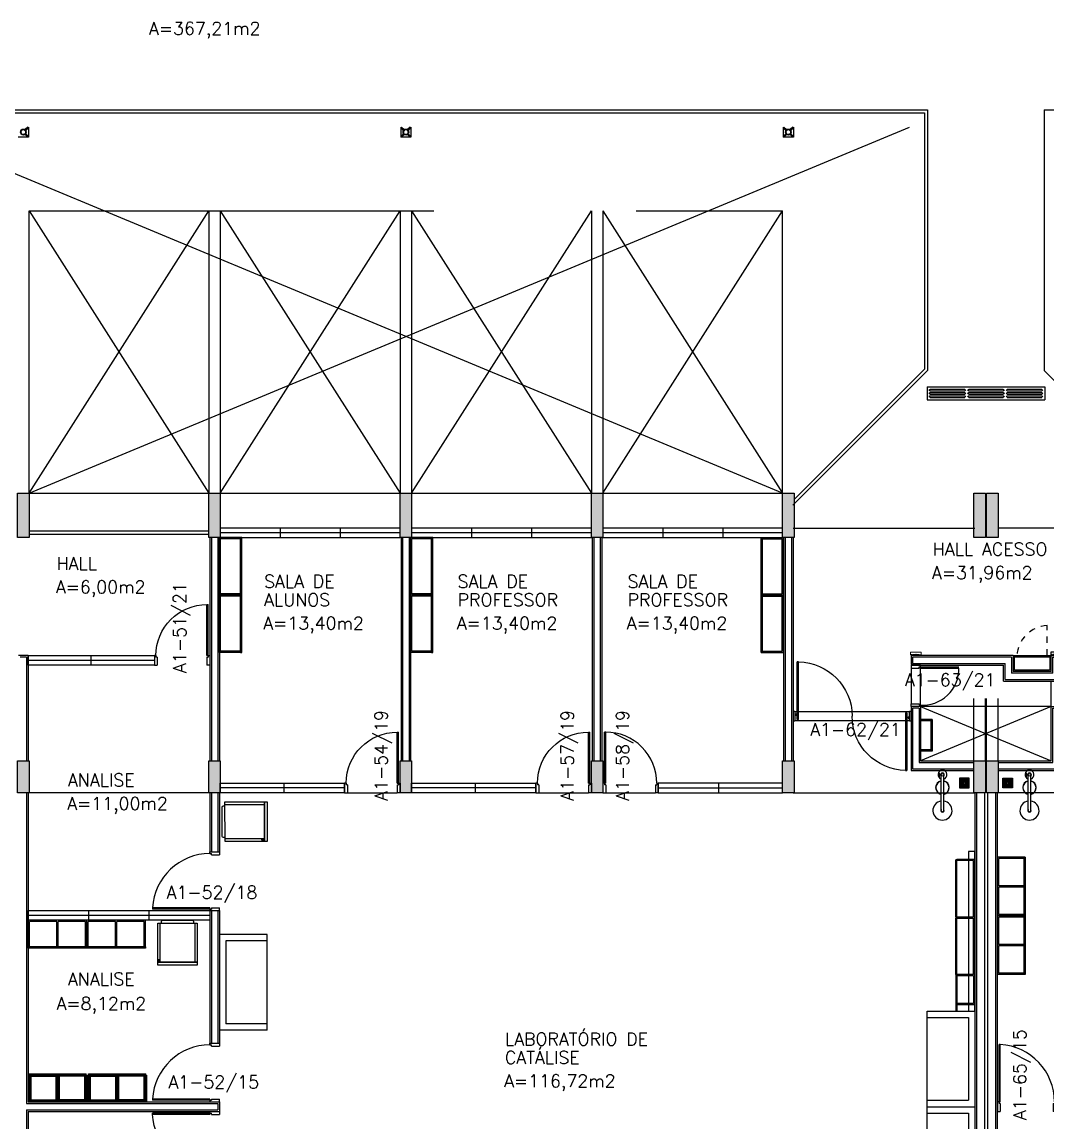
# Model space of a CAD drawing. Header units: inches. Extents: x -15 to 119, y -6 to 56.
# Drawn here: x 47.98 to 64.06, y 7.61 to 24.86 of the extents above; entities that cross this region are included whole.
import ezdxf

# ---------------------------------------------------------------- set-up
doc = ezdxf.new("R2010")
doc.units = ezdxf.units.IN
doc.header["$MEASUREMENT"] = 0
doc.header["$PDMODE"] = 1
doc.linetypes.add('HIDDEN', pattern=[9.525, 6.35, -3.175])
doc.linetypes.add('HIDDEN2', pattern=[4.7625, 3.175, -1.5875])
doc.layers.get('0').update_dxf_attribs({"linetype": 'CONTINUOUS'})
for name, color, linetype in [('A-WC', 2, 'CONTINUOUS'), ('ar-alv', 2, 'CONTINUOUS'), ('ar-armario180', 1, 'CONTINUOUS'), ('ar-armarioproj', 1, 'HIDDEN'), ('ar-cap', 2, 'CONTINUOUS'), ('ar-castelo', 2, 'CONTINUOUS'), ('ar-copa', 1, 'CONTINUOUS'), ('ar-corrimao', 2, 'CONTINUOUS'), ('ar-esq', 2, 'CONTINUOUS'), ('ar-estc', 3, 'CONTINUOUS'), ('ar-estc-b', 253, 'CONTINUOUS'), ('ar-grelha', 253, 'CONTINUOUS'), ('AR-LAY-OUT-EQUIPAMENTOS', 221, 'CONTINUOUS'), ('ar-porta', 1, 'CONTINUOUS'), ('ar-proj', 1, 'HIDDEN'), ('ar-reboco', 2, 'CONTINUOUS'), ('ar-shaft', 2, 'CONTINUOUS'), ('ar-tirante', 3, 'CONTINUOUS'), ('AR-VISTA', 2, 'CONTINUOUS'), ('ar-wc', 2, 'CONTINUOUS'), ('ar-xis', 1, 'CONTINUOUS'), ('armario piso-teto', 2, 'CONTINUOUS'), ('armario-proj', 1, 'HIDDEN2'), ('armariop-t01', 1, 'CONTINUOUS'), ('cap01', 2, 'CONTINUOUS'), ('cap02', 1, 'CONTINUOUS'), ('cong', 7, 'CONTINUOUS'), ('COZ1', 1, 'CONTINUOUS'), ('COZ2', 1, 'CONTINUOUS'), ('DET-PIVO', 2, 'CONTINUOUS'), ('ENDEREÇO', 2, 'CONTINUOUS'), ('esq-01', 3, 'CONTINUOUS'), ('esq-02', 2, 'CONTINUOUS'), ('esq4', 1, 'CONTINUOUS'), ('estc-01', 3, 'CONTINUOUS'), ('h-estc', 8, 'CONTINUOUS'), ('proj', 1, 'HIDDEN'), ('PROJ-MARCO', 1, 'HIDDEN'), ('ptm', 2, 'CONTINUOUS'), ('ptm1', 1, 'CONTINUOUS'), ('ralo', 1, 'HIDDEN2'), ('shaft1', 2, 'CONTINUOUS'), ('VIGAS', 2, 'CONTINUOUS')]:
    doc.layers.add(name, color=color, linetype=linetype)
doc.styles.add('UNB-100', font='simplex.shx', dxfattribs={"height": 0.2})

# ---------------------------------------------------------------- blocks, each defined once
blk = doc.blocks.new('plr01-01p')
at = {"layer": 'h-estc'}
blk.add_hatch(color=256, dxfattribs=at).paths.add_polyline_path([(0.09, 0.075), (-0.09, 0.075), (-0.09, -0.625), (0.09, -0.625)])
at = {"layer": 'cong'}
blk.add_point((0, 0), dxfattribs=at)
at = {"layer": 'estc-01'}
blk.add_lwpolyline([(-0.09, 0.075), (-0.09, -0.625), (0.09, -0.625), (0.09, 0.075)], close=True, dxfattribs=at)
blk = doc.blocks.new('plr02-01p')
at = {"layer": 'h-estc'}
blk.add_hatch(color=256, dxfattribs=at).paths.add_polyline_path([(0.09, 0.075), (-0.09, 0.075), (-0.09, -0.425), (0.09, -0.425)])
at = {"layer": 'estc-01'}
blk.add_lwpolyline([(-0.09, 0.075), (-0.09, -0.425), (0.09, -0.425), (0.09, 0.075)], close=True, dxfattribs=at)
blk = doc.blocks.new('esq15-01p')
at = {"layer": 'cong'}
blk.add_point((0, 0), dxfattribs=at)
at = {"layer": 'esq-01', "color": 1}
for p, q in [((2.91, 0), (0.09, 0)), ((1.03, -0.075), (1.03, 0.075)), ((1.97, -0.075), (1.97, 0.075))]:
    blk.add_line(p, q, dxfattribs=at)
at = {"layer": 'esq-02'}
blk.add_lwpolyline([(2.91, -0.075), (0.09, -0.075), (0.09, 0.075), (2.91, 0.075)], close=True, dxfattribs=at)
blk = doc.blocks.new('pm-90-01p')
at = {"layer": 'cong'}
blk.add_point((0, 0), dxfattribs=at)
at = {"layer": 'ptm'}
for p, q in [((0.105, 0.075), (0.105, 0.975)), ((0.125, 0.975), (0.105, 0.975)), ((0.125, 0.075), (0.125, 0.975)), ((0.105, 0.075), (0.08, 0.075)), ((0.08, 0.075), (0.08, -0.075)), ((0.125, 0.075), (0.105, 0.075)), ((0.125, 0.075), (0.105, 0.075)), ((0.105, 0.075), (0.105, 0.05)), ((0.125, 0.05), (0.105, 0.05)), ((0.125, 0.05), (0.125, -0.075)), ((0.955, 0.05), (0.955, -0.075)), ((0.955, 0.05), (0.975, 0.05)), ((0.975, 0.075), (1, 0.075)), ((0.975, 0.075), (0.975, 0.05)), ((1, 0.075), (1, -0.075)), ((0.08, -0.075), (0.125, -0.075)), ((1, -0.075), (0.955, -0.075))]:
    blk.add_line(p, q, dxfattribs=at)
at = {"layer": 'ptm', "color": 1}
blk.add_arc((0.073, 0.074), 0.902, 0.054, 86.687, dxfattribs=at)
blk = doc.blocks.new('cp-01p')
at = {"layer": 'cap01'}
for p, q in [((-0.75, 0.75), (-0.75, 0.65)), ((-0.75, 0.75), (0, 0.75)), ((-0.725, 0.75), (0, 0.75)), ((0, -0.75), (0, 0.75)), ((-0.75, 0.65), (-0.1, 0.65)), ((-0.1, -0.65), (-0.1, 0.65)), ((-0.75, -0.65), (-0.1, -0.65)), ((-0.75, -0.65), (-0.75, -0.75)), ((-0.75, -0.75), (0, -0.75))]:
    blk.add_line(p, q, dxfattribs=at)
at = {"layer": 'cap02'}
blk.add_line((-0.75, 0.65), (-0.75, -0.65), dxfattribs=at)
blk = doc.blocks.new('pm-80-01p')
at = {"layer": 'cong'}
blk.add_point((0, 0), dxfattribs=at)
at = {"layer": 'ptm'}
for p, q in [((0.105, 0.075), (0.105, 0.875)), ((0.125, 0.875), (0.105, 0.875)), ((0.125, 0.075), (0.125, 0.875)), ((0.105, 0.075), (0.08, 0.075)), ((0.08, 0.075), (0.08, -0.075)), ((0.125, 0.075), (0.105, 0.075)), ((0.105, 0.075), (0.105, 0.05)), ((0.125, 0.05), (0.105, 0.05)), ((0.125, 0.05), (0.125, -0.075)), ((0.905, 0.05), (0.905, -0.075)), ((0.905, 0.05), (0.925, 0.05)), ((0.925, 0.075), (0.95, 0.075)), ((0.925, 0.075), (0.925, 0.05)), ((0.95, 0.075), (0.95, -0.075)), ((0.08, -0.075), (0.125, -0.075)), ((0.95, -0.075), (0.905, -0.075))]:
    blk.add_line(p, q, dxfattribs=at)
at = {"layer": 'ptm', "color": 1}
blk.add_arc((0.125, 0.075), 0.8, 360, 90, dxfattribs=at)
blk = doc.blocks.new('esq17-01p')
at = {"layer": 'cong'}
blk.add_point((-0.015, 0), dxfattribs=at)
at = {"layer": 'esq-01', "color": 1}
for p, q in [((2.025, 0), (0.075, 0)), ((1.075, 0.075), (1.075, -0.075))]:
    blk.add_line(p, q, dxfattribs=at)
at = {"layer": 'esq-01'}
blk.add_line((2.025, 0.075), (2.025, -0.075), dxfattribs=at)
at = {"layer": 'esq-02'}
blk.add_lwpolyline([(2.025, 0.075), (0.075, 0.075), (0.075, -0.075), (2.025, -0.075)], close=True, dxfattribs=at)
at = {"rotation": 180}
blk.add_blockref('pm-80-01p', (2.975, 0), dxfattribs=at)
blk = doc.blocks.new('sh-04p')
at = {"layer": 'ar-alv'}
for p, q in [((-1.15, 0.05), (-1.15, -0.9)), ((-0.19, 0.05), (-1.15, 0.05)), ((1.15, 0.05), (0.19, 0.05)), ((1.15, -0.9), (1.15, 0.05)), ((-1.05, -0.05), (-1.05, -0.9)), ((-0.19, -0.05), (-1.05, -0.05)), ((1.05, -0.05), (0.19, -0.05)), ((1.05, -0.9), (1.05, -0.05)), ((-1.05, -0.9), (-1.15, -0.9)), ((1.05, -0.9), (1.15, -0.9)), ((-1.15, -1.7), (-1.15, -1.35)), ((-0.3, -1.35), (-1.15, -1.35)), ((-0.3, -1.35), (-0.3, -1.6)), ((-1.05, -1.45), (-0.4, -1.45)), ((-1.05, -1.45), (-1.05, -1.7)), ((-0.4, -1.7), (-0.4, -1.45)), ((-1.05, -1.7), (-1.15, -1.7)), ((-0.4, -1.7), (1.15, -1.7)), ((1.15, -1.6), (-0.3, -1.6)), ((1.15, -1.7), (1.15, -1.6))]:
    blk.add_line(p, q, dxfattribs=at)
at = {"layer": 'ar-proj'}
for p, q in [((1.025, -0.95), (1.025, -1.53)), ((1.175, -1.53), (1.175, -0.97))]:
    blk.add_line(p, q, dxfattribs=at)
at = {"layer": 'ar-proj', "ltscale": 0.01}
blk.add_line((-0.961, -1.725), (-0.961, -2.195), dxfattribs=at)
blk.add_arc((-0.982, -1.699), 0.496, 272.4338, 357.0427, dxfattribs=at)
at = {"layer": 'ar-reboco'}
for p, q in [((-1.175, 0.075), (-1.175, -0.925)), ((-0.19, 0.075), (-1.175, 0.075)), ((1.175, 0.075), (0.19, 0.075)), ((1.175, -0.925), (1.175, 0.075)), ((-1.025, -0.075), (-1.025, -0.925)), ((-0.19, -0.075), (-1.025, -0.075)), ((1.025, -0.075), (0.19, -0.075)), ((1.025, -0.925), (1.025, -0.075)), ((-1.025, -0.925), (-1.175, -0.925)), ((1.025, -0.925), (1.175, -0.925)), ((-1.175, -1.725), (-1.175, -1.325)), ((-0.275, -1.325), (-1.175, -1.325)), ((-0.275, -1.325), (-0.275, -1.575)), ((-1.025, -1.475), (-0.425, -1.475)), ((-1.025, -1.475), (-1.025, -1.725)), ((-0.425, -1.725), (-0.425, -1.475)), ((-1.025, -1.725), (-1.175, -1.725)), ((-0.425, -1.725), (1.175, -1.725)), ((1.175, -1.575), (-0.275, -1.575)), ((1.175, -1.725), (1.175, -1.588))]:
    blk.add_line(p, q, dxfattribs=at)
at = {"layer": 'ar-xis'}
for p, q in [((-1.025, -0.925), (1.025, -0.075)), ((1.025, -0.925), (-1.025, -0.075))]:
    blk.add_line(p, q, dxfattribs=at)
at = {"layer": 'esq-01', "lineweight": 15}
blk.add_line((-1.025, -1.714), (-1.025, -1.716), dxfattribs=at)
at = {"layer": 'esq-01'}
for p, q in [((-1.15, -1.743), (-1.126, -1.743)), ((-1.075, -1.743), (-1.05, -1.743))]:
    blk.add_line(p, q, dxfattribs=at)
at = {"layer": 'esq-01', "lineweight": 15, "flags": 128}
for points in [[(-1.025, -1.655), (-1.025, -1.725), (-1.004, -1.725), (-1.004, -1.655)], [(-0.446, -1.655), (-0.446, -1.725), (-0.425, -1.725), (-0.425, -1.655)]]:
    blk.add_lwpolyline(points, close=True, dxfattribs=at)
at = {"layer": 'esq-01', "flags": 128}
blk.add_lwpolyline([(-1.02, -1.778, 0.414214), (-1.015, -1.773), (-1.015, -1.743, 0.414214), (-1.02, -1.738), (-1.05, -1.738), (-1.05, -1.743), (-1.097, -1.743), (-1.097, -1.748), (-1.102, -1.748), (-1.102, -1.743), (-1.15, -1.743), (-1.15, -1.738), (-1.18, -1.738), (-1.18, -1.738, 0.414214), (-1.185, -1.743), (-1.185, -1.773, 0.414214), (-1.18, -1.778)], format="xyb", close=True, dxfattribs=at)
at = {"layer": 'esq-01', "lineweight": 15, "flags": 128}
blk.add_lwpolyline([(1.02, -1.778, -0.414214), (1.015, -1.773), (1.015, -1.743, -0.414214), (1.02, -1.738), (1.05, -1.738), (1.05, -1.743), (1.097, -1.743), (1.097, -1.748), (1.102, -1.748), (1.102, -1.743), (1.15, -1.743), (1.15, -1.738), (1.18, -1.738), (1.18, -1.738, -0.414214), (1.185, -1.743), (1.185, -1.773, -0.414214), (1.18, -1.778)], format="xyb", close=True, dxfattribs=at)
at = {"layer": 'esq4'}
for p, q in [((-1.175, -0.925), (-1.175, -1.325)), ((-1.025, -0.925), (-1.025, -1.325)), ((-1.05, -1.743), (-1.05, -1.725)), ((-1.025, -1.738), (-1.038, -1.738)), ((-1.036, -1.727), (-1.036, -1.736)), ((-1.036, -1.736), (-1.025, -1.736)), ((-1.025, -1.736), (-1.025, -1.738)), ((1.025, -1.736), (1.025, -1.738)), ((1.036, -1.736), (1.025, -1.736)), ((1.036, -1.727), (1.036, -1.736)), ((1.164, -1.727), (1.164, -1.736)), ((1.164, -1.736), (1.175, -1.736)), ((1.175, -1.736), (1.175, -1.738))]:
    blk.add_line(p, q, dxfattribs=at)
at = {"layer": 'esq4', "lineweight": 15, "ltscale": 0.0002}
for p, q in [((-1.125, -1.284), (-1.125, -0.961)), ((-1.1, -1.284), (-1.1, -0.961)), ((-0.963, -1.7), (-0.487, -1.7)), ((-0.963, -1.725), (-0.487, -1.725))]:
    blk.add_line(p, q, dxfattribs=at)
at = {"layer": 'esq4', "lineweight": 5}
for p, q in [((-1.025, -1.725), (-1.025, -1.727)), ((1.025, -1.725), (1.025, -1.727)), ((1.175, -1.725), (1.175, -1.727)), ((-1.025, -1.727), (-1.036, -1.727)), ((1.025, -1.727), (1.036, -1.727)), ((1.175, -1.727), (1.164, -1.727))]:
    blk.add_line(p, q, dxfattribs=at)
at = {"layer": 'esq4', "linetype": 'Continuous', "lineweight": 5}
for points in [[(-1.175, -1.738), (-1.15, -1.738), (-1.15, -1.725), (-1.175, -1.725), (-1.175, -1.727), (-1.164, -1.727), (-1.164, -1.736), (-1.175, -1.736)], [(1.175, -1.575), (1.162, -1.575), (1.162, -1.588), (1.175, -1.588), (1.175, -1.586), (1.164, -1.586), (1.164, -1.577), (1.175, -1.577)]]:
    blk.add_lwpolyline(points, close=True, dxfattribs=at)
at = {"layer": 'ptm'}
for p, q in [((1.025, -1.53), (0.425, -1.53)), ((1.025, -1.55), (0.425, -1.55)), ((1.025, -1.53), (1.025, -1.55))]:
    blk.add_line(p, q, dxfattribs=at)
for points in [[(1.025, -0.925), (1.175, -0.925), (1.175, -0.97), (1.05, -0.97), (1.05, -0.95), (1.025, -0.95), (1.025, -0.925)], [(1.025, -1.575), (1.175, -1.575), (1.175, -1.53), (1.05, -1.53), (1.05, -1.55), (1.025, -1.55), (1.025, -1.575)]]:
    blk.add_lwpolyline(points, dxfattribs=at)
at = {"layer": 'ptm1'}
blk.add_arc((0.994, -1.517), 0.569, 85.5635, 181.3143, dxfattribs=at)
at = {"layer": 'shaft1'}
for p, q in [((0.843, -0.724), (0.843, -0.226)), ((0.843, -0.226), (1.025, -0.226)), ((0.843, -0.247), (1.025, -0.247)), ((0.863, -0.705), (0.863, -0.247)), ((1.026, -0.705), (0.843, -0.705)), ((1.025, -0.726), (0.843, -0.726)), ((-1.112, -0.966), (-1.112, -1.284)), ((-1.025, -0.925), (1.025, -0.925)), ((-1.004, -1.658), (-1.004, -1.495)), ((-0.996, -1.495), (-0.446, -1.495)), ((-0.446, -1.495), (-0.446, -1.657)), ((-0.487, -1.712), (-0.963, -1.712))]:
    blk.add_line(p, q, dxfattribs=at)
for points in [[(-1.125, -0.925), (-1.1, -0.925), (-1.1, -0.966), (-1.125, -0.966)], [(-1.125, -1.284), (-1.1, -1.284), (-1.1, -1.325), (-1.125, -1.325)], [(-0.963, -1.7), (-0.963, -1.725), (-1.004, -1.725), (-1.004, -1.7)], [(-0.446, -1.7), (-0.446, -1.725), (-0.487, -1.725), (-0.487, -1.7)]]:
    blk.add_lwpolyline(points, close=True, dxfattribs=at)
blk = doc.blocks.new('GLDR-01P')
at = {"layer": 'COZ1', "color": 2}
for p, q in [((310, -65), (-310, -65)), ((-310, -65), (-310, -725)), ((310, -725), (310, -65)), ((-310, -725), (310, -725))]:
    blk.add_line(p, q, dxfattribs=at)
at = {"layer": 'COZ2', "color": 2}
for p, q in [((-270, -65), (-270, -680)), ((-250, -40), (-250, -65)), ((230, -20), (-230, -20)), ((250, -65), (250, -40)), ((270, -680), (270, -65)), ((-310, -680), (310, -680)), ((-310, -685), (310, -685)), ((270, -640), (310, -640))]:
    blk.add_line(p, q, dxfattribs=at)
blk.add_circle((290, -660), 9.23, dxfattribs=at)
for centre, start, end in [((-230, -40), 90, 180), ((230, -40), 0, 90)]:
    blk.add_arc(centre, 20, start, end, dxfattribs=at)
blk = doc.blocks.new('esq16d-01p')
at = {"layer": 'cong'}
blk.add_point((-0.015, 0), dxfattribs=at)
at = {"layer": 'esq-01'}
for p, q in [((2.925, 0), (0.075, 0)), ((1.025, -0.075), (1.025, 0.075)), ((1.975, -0.075), (1.975, 0.075))]:
    blk.add_line(p, q, dxfattribs=at)
at = {"layer": 'esq-02'}
blk.add_lwpolyline([(2.925, -0.075), (0.075, -0.075), (0.075, 0.075), (2.925, 0.075)], close=True, dxfattribs=at)
blk = doc.blocks.new('pm-dp90-01p')
at = {"layer": 'cong'}
blk.add_point((0, 0), dxfattribs=at)
at = {"layer": 'DET-PIVO'}
for centre in [(-0.85, 0), (0.85, 0)]:
    blk.add_circle(centre, 0.005, dxfattribs=at)
at = {"layer": 'PROJ-MARCO', "linetype": 'Continuous'}
for p, q in [((0.9, 0.075), (-0.9, 0.075)), ((-0.9, -0.075), (0.9, -0.075))]:
    blk.add_line(p, q, dxfattribs=at)
at = {"layer": 'ptm'}
for p, q in [((0.84, -0.05), (0.84, 0.85)), ((0.84, 0.85), (0.86, 0.85)), ((0.86, -0.05), (0.86, 0.85)), ((-0.925, -0.075), (-0.925, 0.075)), ((-0.925, 0.075), (-0.9, 0.075)), ((-0.9, -0.075), (-0.9, 0.075)), ((-0.86, 0.05), (-0.86, -0.85)), ((-0.84, 0.05), (-0.86, 0.05)), ((-0.84, 0.05), (-0.84, -0.85)), ((0.88, 0.03), (0.9, 0.03)), ((0.88, 0.01), (0.88, 0.03)), ((0.88, 0.01), (0.9, 0.01)), ((0.9, 0.075), (0.925, 0.075)), ((0.9, 0.075), (0.9, -0.075)), ((0.925, 0.075), (0.925, -0.075)), ((-0.9, -0.075), (-0.925, -0.075)), ((-0.88, -0.01), (-0.9, -0.01)), ((-0.88, -0.03), (-0.9, -0.03)), ((-0.88, -0.01), (-0.88, -0.03)), ((0.84, -0.05), (0.86, -0.05)), ((0.925, -0.075), (0.9, -0.075)), ((-0.84, -0.85), (-0.86, -0.85))]:
    blk.add_line(p, q, dxfattribs=at)
at = {"layer": 'ptm', "color": 1}
for centre, start, end in [((0.85, 0), 90.6743, 180), ((-0.85, 0), 270.6743, 0)]:
    blk.add_arc(centre, 0.85, start, end, dxfattribs=at)
blk = doc.blocks.new('mob-ar4')
at = {"layer": 'armario piso-teto'}
for p, q in [((-0.47, 0.3), (0.43, 0.3)), ((-0.47, 0.28), (-0.47, 0.3)), ((-0.47, 0.3), (-0.47, 0.28)), ((-0.47, 0.28), (-0.47, -0.05)), ((-0.45, 0.28), (-0.47, 0.28)), ((-0.46, 0.28), (0.41, 0.28)), ((-0.45, 0.28), (-0.45, -0.03)), ((-0.02, 0.3), (-0.02, 0.28)), ((0.41, 0.28), (0.41, -0.03)), ((0.41, 0.28), (0.43, 0.28)), ((0.43, 0.3), (0.43, 0.28)), ((0.43, 0.28), (0.43, -0.05)), ((-0.47, -0.05), (0.43, -0.05)), ((-0.45, -0.03), (0.41, -0.03))]:
    blk.add_line(p, q, dxfattribs=at)
at = {"layer": 'cong'}
blk.add_point((0, -0.05), dxfattribs=at)
blk = doc.blocks.new('mob-ar5')
at = {"layer": 'armario piso-teto'}
for p, q in [((-0.48, 0.44), (0.44, 0.44)), ((-0.48, 0.42), (-0.48, 0.44)), ((-0.48, 0.44), (-0.48, 0.42)), ((-0.48, 0.42), (-0.48, 0)), ((-0.46, 0.42), (-0.48, 0.42)), ((-0.47, 0.42), (-0.03, 0.42)), ((-0.46, 0.42), (-0.46, 0.02)), ((-0.03, 0.44), (-0.03, 0.02)), ((-0.03, 0.44), (-0.03, 0.42)), ((-0.01, 0.44), (-0.01, 0.42)), ((-0.01, 0.44), (-0.01, 0.02)), ((-0.01, 0.42), (0.42, 0.42)), ((0.42, 0.42), (0.42, 0.02)), ((0.42, 0.42), (0.44, 0.42)), ((0.44, 0.44), (0.44, 0)), ((-0.48, 0), (0.44, 0)), ((-0.46, 0.02), (-0.03, 0.02)), ((-0.01, 0.02), (0.42, 0.02))]:
    blk.add_line(p, q, dxfattribs=at)
at = {"layer": 'cong'}
blk.add_point((0, 0), dxfattribs=at)
blk = doc.blocks.new('mob-ar5m')
at = {"layer": 'armario piso-teto'}
for p, q in [((-0.48, 0.42), (-0.48, 0)), ((-0.455, 0.42), (-0.48, 0.42)), ((-0.47, 0.44), (-0.0225, 0.44)), ((-0.47, 0.41), (-0.47, 0.01)), ((-0.47, 0.41), (-0.455, 0.41)), ((-0.46, 0.43), (-0.0325, 0.43)), ((-0.455, 0.41), (-0.455, 0.42)), ((-0.03, 0.42), (-0.03, 0.02)), ((-0.0175, 0.44), (0.43, 0.44)), ((-0.01, 0.42), (-0.01, 0.02)), ((-0.0075, 0.43), (0.42, 0.43)), ((0.415, 0.42), (0.44, 0.42)), ((0.415, 0.41), (0.415, 0.42)), ((0.43, 0.41), (0.415, 0.41)), ((0.43, 0.41), (0.43, 0.01)), ((0.44, 0.42), (0.44, 0)), ((-0.48, 0), (-0.455, 0)), ((-0.47, 0.035), (-0.46, 0.035)), ((-0.47, 0.01), (0.43, 0.01)), ((-0.46, 0.035), (-0.46, 0.02)), ((-0.46, 0.02), (0.42, 0.02)), ((-0.455, 0.01), (-0.455, 0)), ((0.415, 0.01), (0.415, 0)), ((0.44, 0), (0.415, 0)), ((0.42, 0.035), (0.42, 0.02)), ((0.43, 0.035), (0.42, 0.035))]:
    blk.add_line(p, q, dxfattribs=at)
at = {"layer": 'armario piso-teto', "linetype": 'Continuous'}
for p, q in [((-0.47, 0.42), (-0.47, 0.44)), ((-0.46, 0.42), (-0.46, 0.43)), ((-0.0325, 0.42), (-0.0325, 0.43)), ((-0.0325, 0.42), (-0.0075, 0.42)), ((-0.0225, 0.42), (-0.0225, 0.44)), ((-0.0225, 0.42), (-0.0225, 0.44)), ((-0.02, 0.42), (-0.02, 0.405)), ((-0.0175, 0.42), (-0.0175, 0.44)), ((-0.0175, 0.42), (-0.0175, 0.44)), ((-0.0075, 0.42), (-0.0075, 0.43)), ((0.42, 0.42), (0.42, 0.43)), ((0.43, 0.42), (0.43, 0.44)), ((-0.02, 0.02), (-0.02, 0.035))]:
    blk.add_line(p, q, dxfattribs=at)
at = {"layer": 'armario-proj', "linetype": 'HIDDEN2'}
for p, q in [((-0.455, 0.41), (-0.44, 0.41)), ((-0.44, 0.41), (-0.44, 0.02)), ((-0.045, 0.41), (-0.045, 0.02)), ((-0.03, 0.41), (-0.045, 0.41)), ((0.005, 0.41), (0.005, 0.02)), ((0.4, 0.41), (0.4, 0.02)), ((-0.44, 0.035), (-0.045, 0.035)), ((0.005, 0.035), (0.4, 0.035))]:
    blk.add_line(p, q, dxfattribs=at)
at = {"layer": 'armariop-t01', "linetype": 'Continuous'}
for p, q in [((-0.455, 0.42), (-0.0325, 0.42)), ((-0.455, 0.41), (-0.455, 0.02)), ((-0.45, 0.41), (-0.035, 0.41)), ((-0.45, 0.41), (-0.45, 0.025)), ((-0.445, 0.405), (-0.04, 0.405)), ((-0.445, 0.405), (-0.445, 0.03)), ((-0.01, 0.41), (0.005, 0.41)), ((0.415, 0.42), (-0.0075, 0.42)), ((0.41, 0.41), (-0.005, 0.41)), ((0.405, 0.405), (0, 0.405)), ((0.4, 0.4099), (0.415, 0.4099)), ((0.405, 0.405), (0.405, 0.03)), ((0.41, 0.41), (0.41, 0.025)), ((0.415, 0.41), (0.415, 0.02)), ((-0.455, 0), (0.415, 0))]:
    blk.add_line(p, q, dxfattribs=at)
at = {"layer": 'armariop-t01'}
for p, q in [((-0.04, 0.405), (-0.04, 0.03)), ((-0.035, 0.41), (-0.035, 0.025)), ((-0.005, 0.41), (-0.005, 0.025)), ((0, 0.405), (0, 0.03)), ((-0.45, 0.025), (-0.035, 0.025)), ((-0.445, 0.03), (-0.04, 0.03)), ((0.41, 0.025), (-0.005, 0.025)), ((0.405, 0.03), (0, 0.03))]:
    blk.add_line(p, q, dxfattribs=at)
at = {"layer": 'cong'}
blk.add_point((0, 0), dxfattribs=at)
blk = doc.blocks.new('esq17d-01p')
at = {"layer": 'cong'}
blk.add_point((0.1, 0), dxfattribs=at)
blk.add_point((0.1, 0), dxfattribs=at)
at = {"layer": 'esq-01'}
for p, q in [((1.18, 0.075), (1.18, -0.075)), ((2.17, 0), (0.19, 0))]:
    blk.add_line(p, q, dxfattribs=at)
at = {"layer": 'esq-02'}
blk.add_lwpolyline([(2.17, 0.075), (0.19, 0.075), (0.19, -0.075), (2.17, -0.075), (2.17, 0.075)], close=True, dxfattribs=at)
at = {"layer": 'ptm', "rotation": 180}
blk.add_blockref('pm-80-01p', (3.12, 0), dxfattribs=at)
blk = doc.blocks.new('mob-ar6')
at = {"layer": 'ar-armarioproj'}
for p, q in [((-0.48, 0.28), (-1.3925, 0.28)), ((-1.3925, 0), (-1.3925, 0.28)), ((-0.49, 0.3), (-1.3825, 0.3)), ((-1.3825, 0.28), (-1.3825, 0.3)), ((-1.3725, 0.02), (-1.3725, 0.28)), ((-0.9325, 0.28), (-0.9325, 0.3)), ((-0.49, 0.3), (-0.4825, 0.3)), ((-0.49, 0.28), (-0.49, 0.02)), ((-0.4825, 0.28), (-0.4825, 0.3)), ((0.425, 0.28), (-0.48, 0.28)), ((-0.4775, 0.3), (-0.47, 0.3)), ((-0.4775, 0.28), (-0.4775, 0.3)), ((0.415, 0.3), (-0.47, 0.3)), ((-0.47, 0.28), (-0.47, 0.02)), ((-0.0275, 0.28), (-0.0275, 0.3)), ((0.415, 0.3), (0.4225, 0.3)), ((0.415, 0.02), (0.415, 0.28)), ((0.4225, 0.28), (0.4225, 0.3)), ((0.425, 0.28), (0.8875, 0.28)), ((0.4275, 0.28), (0.4275, 0.3)), ((0.4275, 0.3), (0.435, 0.3)), ((0.435, 0.3), (0.8675, 0.3)), ((0.435, 0.02), (0.435, 0.28)), ((0.8675, 0.3), (0.8775, 0.3)), ((0.8675, 0.02), (0.8675, 0.28)), ((0.8775, 0.28), (0.8775, 0.3)), ((0.8875, 0), (0.8875, 0.28)), ((-0.49, 0.02), (-1.3725, 0.02)), ((0.415, 0.02), (-0.47, 0.02)), ((0.435, 0.02), (0.8675, 0.02)), ((0.8875, 0), (-1.3925, 0))]:
    blk.add_line(p, q, dxfattribs=at)
at = {"layer": 'cong'}
blk.add_point((-0.025, 0), dxfattribs=at)
blk = doc.blocks.new('ralo-15cm')
at = {"layer": 'ralo'}
h = blk.add_hatch(dxfattribs=at)
h.set_pattern_fill('DOTS', color=256, scale=0.005, style=0)
h.set_pattern_definition([(0, (-210.436618, -163.386024), (0.00396875, 0.0079375), [0, -0.0079375])])
h.paths.add_polyline_path([(0.07, 0.064, 0.109147), (0.065, 0.07), (0.044, 0.07, 0.234403), (0.037, 0.056, 0.031938), (0.037, 0.054, -0.085518), (0.053, 0.038, 0.304982), (0.07, 0.048)])
h.paths.add_polyline_path([(-0.047, 0.07), (-0.065, 0.07, 0.101422), (-0.07, 0.065), (-0.07, 0.047, 0.322568), (-0.052, 0.04, -0.06492), (-0.04, 0.051, 0.065904), (-0.039, 0.056, 0.253091)])
h.paths.add_polyline_path([(-0.054, -0.037, 0.248259), (-0.07, -0.043), (-0.07, -0.068, 0.039546), (-0.068, -0.07), (-0.044, -0.07, 0.224729), (-0.037, -0.055, 0.030017), (-0.037, -0.053, -0.089405)])
h.paths.add_polyline_path([(0.07, -0.042, 0.270307), (0.052, -0.039, -0.063767), (0.041, -0.051, 0.073161), (0.04, -0.056, 0.228135), (0.047, -0.07), (0.069, -0.07, 0.013274), (0.07, -0.069)])
at = {"layer": 'cong'}
blk.add_point((0, 0), dxfattribs=at)
at = {"layer": 'ralo'}
for p, q in [((-0.062, 0.002), (-0.065, 0.002)), ((-0.047, 0.002), (-0.059, 0.002)), ((-0.055, 0.029), (-0.058, 0.03)), ((-0.052, 0.033), (-0.055, 0.035)), ((-0.042, 0.021), (-0.053, 0.027)), ((-0.039, 0.026), (-0.05, 0.032)), ((-0.027, 0.002), (-0.044, 0.002)), ((-0.024, 0.011), (-0.04, 0.02)), ((-0.022, 0.015), (-0.037, 0.024)), ((-0.033, 0.052), (-0.035, 0.055)), ((-0.015, 0.022), (-0.032, 0.05)), ((-0.029, 0.055), (-0.03, 0.058)), ((-0.011, 0.024), (-0.027, 0.053)), ((-0.009, 0.002), (-0.024, 0.002)), ((-0.009, 0.002), (-0.022, 0.01)), ((-0.007, 0.007), (-0.02, 0.014)), ((-0.007, 0.007), (-0.014, 0.02)), ((-0.003, 0.009), (-0.01, 0.022)), ((-0.003, 0.062), (-0.003, 0.065)), ((-0.003, 0.027), (-0.003, 0.059)), ((-0.003, 0.009), (-0.003, 0.024)), ((0.002, 0.062), (0.002, 0.065)), ((0.002, 0.027), (0.002, 0.059)), ((0.002, 0.009), (0.002, 0.024)), ((0.002, 0.009), (0.01, 0.022)), ((0.007, 0.007), (0.014, 0.02)), ((0.007, 0.007), (0.02, 0.014)), ((0.009, 0.002), (0.022, 0.01)), ((0.009, 0.002), (0.024, 0.002)), ((0.011, 0.024), (0.027, 0.053)), ((0.015, 0.022), (0.032, 0.05)), ((0.022, 0.015), (0.05, 0.032)), ((0.024, 0.011), (0.053, 0.027)), ((0.027, 0.002), (0.044, 0.002)), ((0.029, 0.055), (0.03, 0.058)), ((0.033, 0.052), (0.035, 0.055)), ((0.047, 0.002), (0.059, 0.002)), ((0.052, 0.033), (0.055, 0.035)), ((0.055, 0.029), (0.058, 0.03)), ((0.062, 0.002), (0.065, 0.002)), ((-0.062, -0.003), (-0.065, -0.003)), ((-0.047, -0.003), (-0.059, -0.003)), ((-0.055, -0.029), (-0.058, -0.03)), ((-0.052, -0.033), (-0.055, -0.035)), ((-0.042, -0.021), (-0.053, -0.027)), ((-0.039, -0.026), (-0.05, -0.032)), ((-0.027, -0.003), (-0.044, -0.003)), ((-0.024, -0.011), (-0.04, -0.02)), ((-0.022, -0.015), (-0.037, -0.024)), ((-0.033, -0.052), (-0.035, -0.055)), ((-0.026, -0.039), (-0.032, -0.05)), ((-0.029, -0.055), (-0.03, -0.058)), ((-0.021, -0.042), (-0.027, -0.053)), ((-0.009, -0.003), (-0.024, -0.003)), ((-0.015, -0.022), (-0.024, -0.037)), ((-0.009, -0.003), (-0.022, -0.01)), ((-0.007, -0.007), (-0.02, -0.014)), ((-0.011, -0.024), (-0.02, -0.04)), ((-0.007, -0.007), (-0.014, -0.02)), ((-0.003, -0.009), (-0.01, -0.022)), ((-0.003, -0.009), (-0.003, -0.024)), ((-0.003, -0.027), (-0.003, -0.044)), ((-0.003, -0.047), (-0.003, -0.059)), ((-0.003, -0.062), (-0.003, -0.065)), ((0.002, -0.009), (0.002, -0.024)), ((0.002, -0.009), (0.01, -0.022)), ((0.002, -0.027), (0.002, -0.044)), ((0.002, -0.047), (0.002, -0.059)), ((0.002, -0.062), (0.002, -0.065)), ((0.007, -0.007), (0.02, -0.014)), ((0.007, -0.007), (0.014, -0.02)), ((0.009, -0.003), (0.024, -0.003)), ((0.009, -0.003), (0.022, -0.01)), ((0.011, -0.024), (0.02, -0.04)), ((0.015, -0.022), (0.024, -0.037)), ((0.021, -0.042), (0.027, -0.053)), ((0.022, -0.015), (0.037, -0.024)), ((0.024, -0.011), (0.04, -0.02)), ((0.026, -0.039), (0.032, -0.05)), ((0.027, -0.003), (0.044, -0.003)), ((0.029, -0.055), (0.03, -0.058)), ((0.033, -0.052), (0.035, -0.055)), ((0.039, -0.026), (0.05, -0.032)), ((0.042, -0.021), (0.053, -0.027)), ((0.047, -0.003), (0.059, -0.003)), ((0.052, -0.033), (0.055, -0.035)), ((0.055, -0.029), (0.058, -0.03)), ((0.062, -0.003), (0.065, -0.003))]:
    blk.add_line(p, q, dxfattribs=at)
for points in [[(-0.075, -0.075), (0.075, -0.075), (0.075, 0.075), (-0.075, 0.075)], [(-0.07, -0.07), (0.07, -0.07), (0.07, 0.07), (-0.07, 0.07)]]:
    blk.add_lwpolyline(points, close=True, dxfattribs=at)
blk.add_circle((0, 0), 0.065, dxfattribs=at)
for radius, start, end in [(0.0617, 152.3206, 177.6794), (0.0592, 152.4186, 177.5814), (0.0617, 122.3206, 147.6794), (0.0592, 122.4186, 147.5814), (0.0468, 153.0651, 176.9349), (0.0443, 153.2384, 176.7616), (0.0468, 123.0651, 146.9349), (0.0443, 123.2384, 146.7616), (0.0617, 92.3206, 117.6794), (0.0592, 92.4186, 117.5814), (0.0268, 155.3615, 174.6385), (0.0243, 155.916, 174.084), (0.0268, 125.3615, 144.6385), (0.0468, 93.0651, 116.9349), (0.0443, 93.2384, 116.7616), (0.0243, 125.916, 144.084), (0.0268, 95.3615, 114.6385), (0.0243, 95.916, 114.084), (0.0617, 62.3206, 87.6794), (0.0592, 62.4186, 87.5814), (0.0468, 63.0651, 86.9349), (0.0443, 63.2384, 86.7616), (0.0268, 65.3615, 84.6385), (0.0243, 65.916, 84.084), (0.0243, 35.916, 54.084), (0.0268, 35.3615, 54.6385), (0.0243, 5.916, 24.084), (0.0443, 33.2384, 56.7616), (0.0268, 5.3615, 24.6385), (0.0468, 33.0651, 56.9349), (0.0592, 32.4186, 57.5814), (0.0617, 32.3206, 57.6794), (0.0443, 3.2384, 26.7616), (0.0468, 3.0651, 26.9349), (0.0592, 2.4186, 27.5814), (0.0617, 2.3206, 27.6794), (0.0617, 182.3206, 207.6794), (0.0592, 182.4186, 207.5814), (0.0617, 212.3206, 237.6794), (0.0592, 212.4186, 237.5814), (0.0468, 183.0651, 206.9349), (0.0443, 183.2384, 206.7616), (0.0468, 213.0651, 236.9349), (0.0443, 213.2384, 236.7616), (0.0617, 242.3206, 267.6794), (0.0268, 185.3615, 204.6385), (0.0592, 242.4186, 267.5814), (0.0243, 185.916, 204.084), (0.0268, 215.3615, 234.6385), (0.0468, 243.0651, 266.9349), (0.0243, 215.916, 234.084), (0.0443, 243.2384, 266.7616), (0.0268, 245.3615, 264.6385), (0.0243, 245.916, 264.084), (0.0243, 275.916, 294.084), (0.0268, 275.3615, 294.6385), (0.0443, 273.2384, 296.7616), (0.0468, 273.0651, 296.9349), (0.0592, 272.4186, 297.5814), (0.0617, 272.3206, 297.6794), (0.0243, 305.916, 324.084), (0.0268, 305.3615, 324.6385), (0.0243, 335.916, 354.084), (0.0268, 335.3615, 354.6385), (0.0443, 303.2384, 326.7616), (0.0468, 303.0651, 326.9349), (0.0592, 302.4186, 327.5814), (0.0617, 302.3206, 327.6794), (0.0443, 333.2384, 356.7616), (0.0468, 333.0651, 356.9349), (0.0592, 332.4186, 357.5814), (0.0617, 332.3206, 357.6794)]:
    blk.add_arc((0, 0), radius, start, end, dxfattribs=at)
blk = doc.blocks.new('GRELHA-PLANTA')
at = {"layer": 'ar-grelha', "color": 1}
for p, q in [((1.85, 0.2), (0, 0.2)), ((0, 0.2), (0, 0)), ((1.85, 0.2), (1.85, 0)), ((1.85, 0), (0, 0)), ((0.591, 0.163), (0.05, 0.163)), ((0.591, 0.138), (0.05, 0.138)), ((0.591, 0.112), (0.05, 0.112)), ((0.591, 0.087), (0.05, 0.087)), ((0.591, 0.062), (0.05, 0.062)), ((0.591, 0.037), (0.05, 0.037)), ((1.196, 0.163), (0.654, 0.163)), ((1.196, 0.138), (0.654, 0.138)), ((1.196, 0.112), (0.654, 0.112)), ((1.196, 0.087), (0.654, 0.087)), ((1.196, 0.062), (0.654, 0.062)), ((1.196, 0.037), (0.654, 0.037)), ((1.8, 0.163), (1.258, 0.163)), ((1.8, 0.138), (1.258, 0.138)), ((1.8, 0.112), (1.258, 0.112)), ((1.8, 0.087), (1.258, 0.087)), ((1.8, 0.062), (1.258, 0.062)), ((1.8, 0.037), (1.258, 0.037))]:
    blk.add_line(p, q, dxfattribs=at)
for centre, start, end in [((0.05, 0.15), 90, 270), ((0.05, 0.1), 90, 270), ((0.05, 0.05), 90, 270), ((0.591, 0.15), 270, 90), ((0.591, 0.1), 270, 90), ((0.591, 0.05), 270, 90), ((0.654, 0.15), 90, 270), ((0.654, 0.1), 90, 270), ((0.654, 0.05), 90, 270), ((1.196, 0.15), 270, 90), ((1.196, 0.1), 270, 90), ((1.196, 0.05), 270, 90), ((1.258, 0.15), 90, 270), ((1.258, 0.1), 90, 270), ((1.258, 0.05), 90, 270), ((1.8, 0.15), 270, 90), ((1.8, 0.1), 270, 90), ((1.8, 0.05), 270, 90)]:
    blk.add_arc(centre, 0.0125, start, end, dxfattribs=at)
blk = doc.blocks.new('BOX')
at = {"color": 2}
for p, q in [((-0.057, -0.14), (-0.057, -0.2)), ((-0.053, -0.14), (-0.053, -0.2)), ((-0.03, -0.165), (-0.053, -0.165)), ((-0.03, -0.175), (-0.053, -0.175))]:
    blk.add_line(p, q, dxfattribs=at)
at = {"color": 3}
for p, q in [((-0.02, -0.73), (-0.02, -0.192)), ((0.02, -0.73), (0.02, -0.192))]:
    blk.add_line(p, q, dxfattribs=at)
at = {"color": 2}
blk.add_circle((0, -0.17), 0.02, dxfattribs=at)
at = {"color": 1}
for centre, radius, start, end in [((0, -0.17), 0.0699, 286.6348, 253.3652), ((0, -0.371), 0.107, 100.7532, 259.2468), ((0, -0.371), 0.103, 100.7532, 259.2468), ((0, -0.371), 0.103, 280.7532, 79.2468), ((0, -0.371), 0.107, 280.7532, 79.2468)]:
    blk.add_arc(centre, radius, start, end, dxfattribs=at)
at = {"color": 2}
for centre, radius, start, end in [((-0.055, -0.14), 0.002, 0, 180), ((-0.055, -0.2), 0.002, 180, 0), ((0, -0.73), 0.15, 97.6623, 82.3377), ((0, -0.73), 0.025, 143.1301, 36.8699), ((0, -0.73), 0.02, 180, 0)]:
    blk.add_arc(centre, radius, start, end, dxfattribs=at)
at = {"color": 3}
blk.add_arc((0, -0.17), 0.03, 311.8103, 228.1897, dxfattribs=at)
blk = doc.blocks.new('chuvemerg-p')
at = {"layer": 'A-WC', "xscale": 4.000000000000012, "yscale": 4.000000000000012, "zscale": 4.000000000000012, "rotation": 315.0000000000003}
blk.add_blockref('BOX', (0, 0), dxfattribs=at)
blk = doc.blocks.new('chuveiro-emerg')
at = {"layer": 'AR-LAY-OUT-EQUIPAMENTOS', "xscale": 0.250000000000002, "yscale": 0.250000000000002, "zscale": 0.250000000000002, "rotation": 134.9999999999999}
blk.add_blockref('chuvemerg-p', (-0.1, -0.0075), dxfattribs=at)

msp = doc.modelspace()

# ---------------------------------------------------------------- linework, layer by layer
at = {"layer": 'ar-alv'}
for p, q in [((50.95, 16.775), (50.95, 13.275)), ((51.05, 16.775), (51.05, 13.275)), ((53.95, 16.775), (53.95, 13.275)), ((54.05, 16.775), (54.05, 13.275)), ((56.95, 16.775), (56.95, 13.275)), ((57.05, 16.775), (57.05, 13.275)), ((59.95, 16.775), (59.95, 13.275)), ((60.05, 16.775), (60.05, 13.275)), ((48.05, 14.9), (47.95, 14.9)), ((48.05, 14.9), (48.05, 13.275)), ((48.05, 12.775), (48.05, 7.9)), ((50.95, 12.775), (50.95, 11.845)), ((51.05, 12.775), (51.05, 11.845)), ((62.925, 12.775), (62.925, 2.925)), ((63.075, 12.775), (63.075, 2.925)), ((63.125, 12.775), (63.125, 2.925)), ((63.275, 12.775), (63.275, 2.925)), ((50.95, 10.925), (50.95, 8.845)), ((51.05, 10.925), (51.05, 8.845)), ((48.05, 7.9), (51.05, 7.9)), ((48.05, 7.8), (51.05, 7.8)), ((48.05, 7.8), (48.05, 2.925)), ((51.05, 7.9), (51.05, 7.8))]:
    msp.add_line(p, q, dxfattribs=at)
at = {"layer": 'ar-armarioproj'}
for p, q in [((62.625, 9.46), (62.625, 9.35)), ((62.645, 9.46), (62.645, 9.35))]:
    msp.add_line(p, q, dxfattribs=at)
at = {"layer": 'ar-castelo'}
msp.add_lwpolyline([(62.825, 9.35), (62.925, 9.35), (62.925, 11.85), (62.825, 11.85)], close=True, dxfattribs=at)
at = {"layer": 'ar-corrimao'}
for p, q in [((45.815, 23.485), (62.185, 23.485)), ((62.185, 23.485), (62.185, 19.398)), ((64.015, 23.485), (64.015, 19.398)), ((64.015, 23.485), (80.385, 23.485)), ((45.865, 23.435), (62.135, 23.435)), ((62.135, 23.435), (62.135, 19.419)), ((64.015, 19.398), (66.11, 17.303)), ((50.91, 16.875), (48.09, 16.875)), ((50.91, 16.825), (48.09, 16.825))]:
    msp.add_line(p, q, dxfattribs=at)
at = {"layer": 'ar-estc-b'}
for p, q in [((62.91, 13.275), (62.91, 14.25)), ((63.09, 13.275), (63.09, 14.25)), ((63.11, 13.275), (63.11, 14.25)), ((63.29, 13.275), (63.29, 14.25))]:
    msp.add_line(p, q, dxfattribs=at)
at = {"layer": 'ar-proj'}
for p, q in [((48.09, 21.9), (59.91, 21.9)), ((48.09, 17.475), (48.09, 21.9)), ((50.91, 21.9), (50.91, 17.475)), ((51.09, 21.9), (51.09, 17.475)), ((53.91, 21.9), (53.91, 17.475)), ((54.09, 21.9), (54.09, 17.475)), ((56.91, 21.9), (56.91, 17.475)), ((57.09, 21.9), (57.09, 17.475)), ((59.91, 17.475), (59.91, 21.9)), ((48.09, 17.475), (50.91, 17.475)), ((51.09, 17.475), (53.91, 17.475)), ((54.09, 17.475), (56.91, 17.475)), ((57.09, 17.475), (59.91, 17.475))]:
    msp.add_line(p, q, dxfattribs=at)
at = {"layer": 'ar-proj', "ltscale": 0.65}
for p, q in [((60.075, 16.925), (62.925, 16.925)), ((66.11, 16.925), (63.29, 16.925)), ((50.925, 12.775), (48.075, 12.775)), ((53.085, 12.775), (53.865, 12.775)), ((56.085, 12.775), (56.865, 12.775)), ((57.135, 12.775), (57.915, 12.775)), ((60.075, 12.775), (62.925, 12.775)), ((66.125, 12.775), (63.275, 12.775))]:
    msp.add_line(p, q, dxfattribs=at)
at = {"layer": 'ar-reboco'}
for p, q in [((50.925, 16.775), (50.925, 13.275)), ((51.075, 16.775), (51.075, 13.275)), ((53.925, 16.775), (53.925, 13.275)), ((54.075, 16.775), (54.075, 13.275)), ((56.925, 16.775), (56.925, 13.275)), ((57.075, 16.775), (57.075, 13.275)), ((59.925, 16.775), (59.925, 13.275)), ((60.075, 16.775), (60.075, 13.275)), ((48.075, 14.925), (47.925, 14.925)), ((48.075, 14.925), (48.075, 13.275)), ((48.075, 12.775), (48.075, 7.925)), ((50.925, 12.775), (50.925, 11.845)), ((51.075, 12.775), (51.075, 11.825)), ((62.95, 12.775), (62.95, 2.925)), ((63.25, 12.775), (63.25, 2.925)), ((51.075, 10.925), (51.075, 8.825)), ((50.925, 10.775), (50.925, 8.825)), ((48.075, 7.925), (51.075, 7.925)), ((48.075, 7.775), (51.075, 7.775)), ((48.075, 7.775), (48.075, 2.925)), ((51.075, 7.925), (51.075, 7.775))]:
    msp.add_line(p, q, dxfattribs=at)
at = {"layer": 'ar-tirante'}
for p, q in [((48.069, 23.215), (48.027, 23.174)), ((48.08, 23.204), (48.038, 23.161)), ((48.069, 23.215), (48.08, 23.204)), ((53.931, 23.215), (53.92, 23.204)), ((53.92, 23.204), (53.962, 23.161)), ((53.931, 23.215), (53.973, 23.174)), ((54.069, 23.215), (54.027, 23.174)), ((54.08, 23.204), (54.038, 23.161)), ((54.069, 23.215), (54.08, 23.204)), ((59.931, 23.215), (59.92, 23.204)), ((59.92, 23.204), (59.962, 23.161)), ((59.931, 23.215), (59.973, 23.174)), ((60.069, 23.215), (60.027, 23.174)), ((60.08, 23.204), (60.038, 23.161)), ((60.069, 23.215), (60.08, 23.204)), ((48.069, 23.055), (48.027, 23.096)), ((48.08, 23.066), (48.038, 23.109)), ((48.069, 23.055), (48.08, 23.066)), ((53.92, 23.066), (53.962, 23.109)), ((53.931, 23.055), (53.92, 23.066)), ((53.931, 23.055), (53.973, 23.096)), ((54.069, 23.055), (54.027, 23.096)), ((54.08, 23.066), (54.038, 23.109)), ((54.069, 23.055), (54.08, 23.066)), ((59.92, 23.066), (59.962, 23.109)), ((59.931, 23.055), (59.92, 23.066)), ((59.931, 23.055), (59.973, 23.096)), ((60.069, 23.055), (60.027, 23.096)), ((60.08, 23.066), (60.038, 23.109)), ((60.069, 23.055), (60.08, 23.066))]:
    msp.add_line(p, q, dxfattribs=at)
for centre in [(48, 23.135), (54, 23.135), (60, 23.135)]:
    msp.add_ellipse(centre, major_axis=(0, -0.0488), ratio=0.910693, start_param=-3.141592653589793, end_param=3.141592653589793, dxfattribs=at)
for points in [[(48, 23.174), (47.989, 23.174), (47.978, 23.168), (47.962, 23.141), (47.965, 23.116), (47.992, 23.093), (48.013, 23.094), (48.037, 23.122), (48.037, 23.147), (48.019, 23.169), (48.009, 23.174), (48, 23.174)], [(54, 23.174), (53.989, 23.174), (53.978, 23.168), (53.962, 23.141), (53.965, 23.116), (53.992, 23.093), (54.013, 23.094), (54.037, 23.122), (54.037, 23.147), (54.019, 23.169), (54.009, 23.174), (54, 23.174)], [(60, 23.174), (59.989, 23.174), (59.978, 23.168), (59.962, 23.141), (59.965, 23.116), (59.992, 23.093), (60.013, 23.094), (60.037, 23.122), (60.037, 23.147), (60.019, 23.169), (60.009, 23.174), (60, 23.174)]]:
    msp.add_open_spline(points, degree=3, knots=[-3.141593, -3.141593, -3.141593, -3.141593, -2.1691, -2.1691, -0.677019, -0.677019, 0.815062, 0.815062, 2.307143, 2.307143, 3.141593, 3.141593, 3.141593, 3.141593], dxfattribs=at)
at = {"layer": 'AR-VISTA'}
for p, q in [((48.08, 23.215), (48.08, 23.055)), ((53.92, 23.215), (53.92, 23.055)), ((54.08, 23.215), (54.08, 23.055)), ((59.92, 23.215), (59.92, 23.055)), ((60.08, 23.215), (60.08, 23.055)), ((48.08, 23.055), (47.92, 23.055)), ((54.08, 23.055), (53.92, 23.055)), ((60.08, 23.055), (59.92, 23.055))]:
    msp.add_line(p, q, dxfattribs=at)
at = {"layer": 'ar-xis'}
for p, q in [((59.91, 17.475), (46.099, 23.215)), ((48.09, 17.475), (61.901, 23.215))]:
    msp.add_line(p, q, dxfattribs=at)
at = {"layer": 'proj'}
for p, q in [((48.09, 17.475), (50.91, 21.9)), ((48.09, 21.9), (50.91, 17.475)), ((51.09, 17.475), (53.91, 21.9)), ((51.09, 21.9), (53.91, 17.475)), ((54.09, 17.475), (56.91, 21.9)), ((54.09, 21.9), (56.91, 17.475)), ((57.09, 17.475), (59.91, 21.9)), ((57.09, 21.9), (59.91, 17.475))]:
    msp.add_line(p, q, dxfattribs=at)
at = {"layer": 'VIGAS', "linetype": 'Continuous'}
for p, q in [((62.185, 19.398), (60.069, 17.282)), ((62.135, 19.419), (60.09, 17.374))]:
    msp.add_line(p, q, dxfattribs=at)

# ---------------------------------------------------------------- block references
for name, p in [('ralo-15cm', (62.76, 12.925)), ('mob-ar5m', (48.557, 7.925)), ('mob-ar5m', (49.49, 7.925))]:
    msp.add_blockref(name, p)
at = {"xscale": -1}
msp.add_blockref('ralo-15cm', (63.44, 12.925), dxfattribs=at)
at = {"layer": 'ar-armario180', "xscale": -1, "rotation": 270.0000000000005}
for p in [(51.125, 16.345), (54.125, 16.345), (51.125, 15.445), (54.125, 15.445)]:
    msp.add_blockref('mob-ar4', p, dxfattribs=at)
at = {"layer": 'ar-armario180'}
for name, p, rotation in [('mob-ar4', (59.875, 16.345), 89.99999999999952), ('mob-ar4', (59.875, 15.445), 89.99999999999952), ('mob-ar5', (63.275, 11.285), 270), ('mob-ar5', (48.515, 10.775), 180), ('mob-ar5', (49.435, 10.775), 180), ('mob-ar5', (63.275, 10.365), 270)]:
    msp.add_blockref(name, p, dxfattribs=dict(at, rotation=rotation))
at = {"layer": 'ar-armarioproj', "xscale": -1, "rotation": 90}
msp.add_blockref('mob-ar6', (62.925, 10.337), dxfattribs=at)
at = {"layer": 'ar-cap', "rotation": 180}
msp.add_blockref('cp-01p', (51.075, 9.8), dxfattribs=at)
at = {"layer": 'ar-cap', "xscale": -1, "rotation": 180.0000000000001}
for p in [(62.925, 8.6), (62.925, 7.1)]:
    msp.add_blockref('cp-01p', p, dxfattribs=at)
at = {"layer": 'ar-copa', "xscale": -0.001000000000004775, "yscale": 0.0009999999999976694, "zscale": 0.001}
for p, rotation in [((51.098, 12.32), 90.06946729569867), ((50.418, 10.795), 0.06946729569866861)]:
    msp.add_blockref('GLDR-01P', p, dxfattribs=dict(at, rotation=rotation))
at = {"layer": 'ar-esq', "xscale": -1, "rotation": 180}
for name, p in [('esq15-01p', (51, 16.85)), ('esq15-01p', (54, 16.85)), ('esq15-01p', (57, 16.85)), ('esq17-01p', (51.015, 12.85)), ('esq17-01p', (54.015, 12.85))]:
    msp.add_blockref(name, p, dxfattribs=at)
at = {"layer": 'ar-esq', "rotation": 180}
msp.add_blockref('esq17-01p', (59.985, 12.85), dxfattribs=at)
at = {"layer": 'ar-estc', "xscale": -1, "rotation": 180}
for name, p in [('plr01-01p', (48, 16.85)), ('plr01-01p', (51, 16.85)), ('plr01-01p', (54, 16.85)), ('plr01-01p', (57, 16.85)), ('plr01-01p', (60, 16.85)), ('plr01-01p', (63, 16.85)), ('plr01-01p', (63.2, 16.85)), ('plr02-01p', (48, 12.85)), ('plr02-01p', (51, 12.85)), ('plr02-01p', (54, 12.85)), ('plr02-01p', (57, 12.85)), ('plr02-01p', (60, 12.85)), ('plr02-01p', (63, 12.85)), ('plr02-01p', (63.2, 12.85))]:
    msp.add_blockref(name, p, dxfattribs=at)
at = {"layer": 'ar-estc-b'}
msp.add_blockref('esq16d-01p', (48, 10.85), dxfattribs=at)
at = {"layer": 'ar-grelha', "xscale": -1}
msp.add_blockref('GRELHA-PLANTA', (64.025, 18.938), dxfattribs=at)
at = {"layer": 'ar-porta', "xscale": -1}
for name, p, rotation in [('esq17d-01p', (47.885, 14.85), 179.9999999999988), ('pm-dp90-01p', (61, 13.975), 179.9999999999959), ('pm-90-01p', (51, 7.855), 90)]:
    msp.add_blockref(name, p, dxfattribs=dict(at, rotation=rotation))
at = {"layer": 'ar-porta', "rotation": 90}
for p in [(51, 10.845), (51, 7.845)]:
    msp.add_blockref('pm-90-01p', p, dxfattribs=at)
at = {"layer": 'ar-porta'}
msp.add_blockref('pm-90-01p', (63.2, 7.85), dxfattribs=at)
at = {"layer": 'ar-shaft', "rotation": 180}
msp.add_blockref('sh-04p', (63.1, 13.2), dxfattribs=at)
at = {"layer": 'ar-wc', "rotation": 270}
for p in [(62.425, 13.125), (63.79, 13.125)]:
    msp.add_blockref('chuveiro-emerg', p, dxfattribs=at)

# ---------------------------------------------------------------- texts
at = {"layer": 'ENDEREÇO', "style": 'UNB-100'}
for s, p in [('A=367,21m2', (49.971, 24.662)), ('HALL ACESSO', (62.265, 16.494)), ('HALL', (48.522, 16.269)), ('A=31,96m2', (62.253, 16.126)), ('A=6,00m2', (48.51, 15.902)), ('SALA DE', (51.776, 15.989)), ('SALA DE', (54.811, 15.989)), ('SALA DE', (57.477, 15.989)), ('ALUNOS', (51.776, 15.7)), ('PROFESSOR', (54.811, 15.7)), ('PROFESSOR', (57.477, 15.7)), ('A=13,40m2', (51.764, 15.333)), ('A=13,40m2', (54.799, 15.333)), ('A=13,40m2', (57.465, 15.333)), ('A1-63/21', (61.827, 14.445)), ('A1-62/21', (60.342, 13.666)), ('ANALISE', (48.7, 12.874)), ('A=11,00m2', (48.688, 12.506)), ('A1-52/18', (50.248, 11.112)), ('ANALISE', (48.7, 9.752)), ('A=8,12m2', (48.521, 9.369)), ('LABORATÓRIO DE', (55.553, 8.81)), ('CATÁLISE', (55.553, 8.521)), ('A1-52/15', (50.276, 8.137)), ('A=116,72m2', (55.541, 8.154))]:
    msp.add_text(s, height=0.2, dxfattribs=at).set_placement(p)
for s, p in [('A1-51/21', (50.552, 14.653)), ('A1-54/19', (53.711, 12.648)), ('A1-57/19', (56.632, 12.648)), ('A1-58/19', (57.499, 12.647)), ('A1-65/15', (63.73, 7.642))]:
    msp.add_text(s, height=0.2, rotation=90, dxfattribs=at).set_placement(p)

doc.saveas('drawing.dxf')
